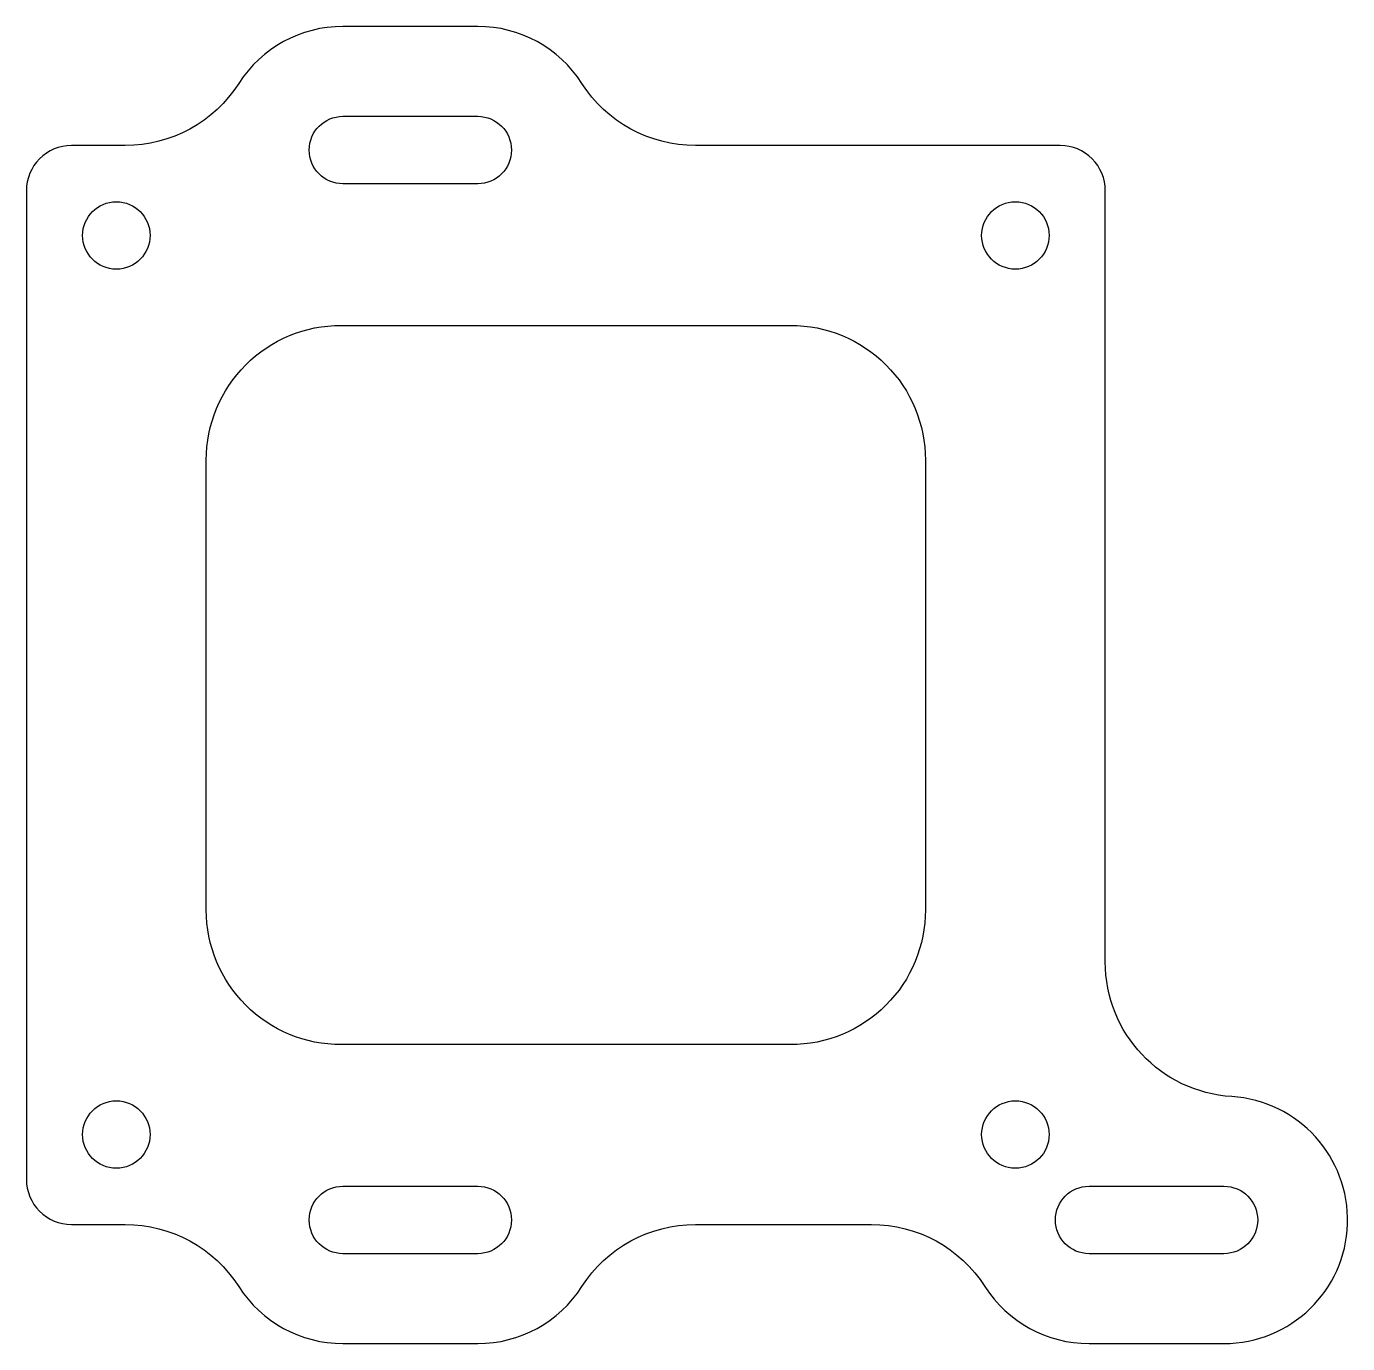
# Model space of a CAD drawing. Header units: millimetres. Extents: x -24 to 34.8, y -29.3 to 29.3.
import ezdxf

# ---------------------------------------------------------------- set-up
doc = ezdxf.new("R2010")
doc.units = ezdxf.units.MM

msp = doc.modelspace()

# ---------------------------------------------------------------- linework, layer by layer
for points in [[(24, -12.323), (24, 22, 0.414214), (22, 24), (5.766, 24, -0.255713), (0.712, 26.765, 0.255713), (-3.92, 29.3), (-9.92, 29.3, 0.255713), (-14.552, 26.765, -0.255713), (-19.606, 24), (-22, 24, 0.414214), (-24, 22), (-24, -22, 0.414214), (-22, -24), (-19.606, -24, -0.255713), (-14.552, -26.765, 0.255713), (-9.92, -29.3), (-3.92, -29.3, 0.255713), (0.712, -26.765, -0.255713), (5.766, -24), (13.594, -24, -0.255713), (18.648, -26.765, 0.255713), (23.28, -29.3), (29.28, -29.3, 0.969156), (29.624, -18.311, -0.395981)], [(-3.92, 25.3, -1), (-3.92, 22.3), (-9.92, 22.3, -1), (-9.92, 25.3)], [(16, 10), (16, -10, -0.414214), (10, -16), (-10, -16, -0.414214), (-16, -10), (-16, 10, -0.414214), (-10, 16), (10, 16, -0.414214)], [(-3.92, -22.3, -1), (-3.92, -25.3), (-9.92, -25.3, -1), (-9.92, -22.3)], [(23.28, -22.3), (29.28, -22.3, -1), (29.28, -25.3), (23.28, -25.3, -1)]]:
    msp.add_lwpolyline(points, format="xyb", close=True)
for centre in [(-20, 20), (20, 20), (-20, -20), (20, -20)]:
    msp.add_circle(centre, 1.5)

doc.saveas('drawing.dxf')
